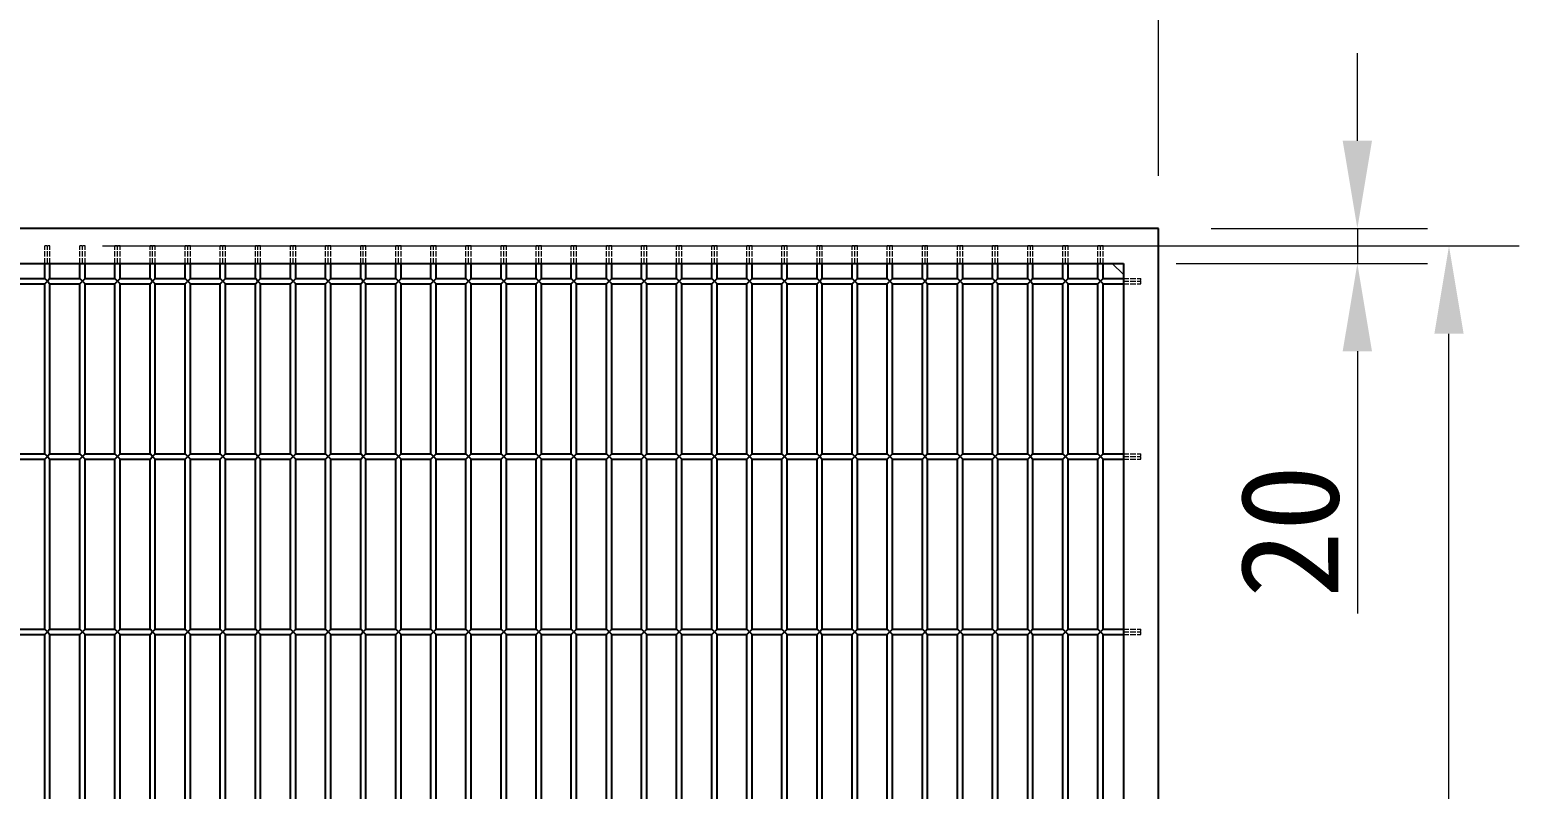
# Model space of a CAD drawing. Header units: millimetres. Extents: x 120 to 9117, y 110 to 4090.
# Drawn here: x 2377 to 3226, y 3197 to 3630 of the extents above; entities that cross this region are included whole.
import ezdxf

# ---------------------------------------------------------------- set-up
doc = ezdxf.new("R2010")
doc.units = ezdxf.units.MM
doc.header["$LTSCALE"] = 20
doc.linetypes.add('DASHED', pattern=[0.2067, 0.1654, -0.0413])
doc.layers.add('可见 (ISO)', color=7, linetype='Continuous', lineweight=25)
for name, color, linetype, lineweight, true_color in [('尺寸 (ISO)', 7, 'Continuous', 18, 0x008000), ('符号 (ISO)', 7, 'Continuous', 18, 0x008000), ('隐藏 (ISO)', 5, 'DASHED', 18, 0x0000ff)]:
    doc.layers.add(name, color=color, linetype=linetype, lineweight=lineweight, true_color=true_color)
doc.styles.add('最新国标', font='simfang.ttf')
doc.dimstyles.new('默认 (GB)', dxfattribs={"dimscale": 20, "dimtxt": 2.8, "dimasz": 2.5, "dimexe": 2, "dimexo": 1.5, "dimgap": 0.5, "dimtad": 1, "dimtoh": 1, "dimdsep": 46, "dimtxsty": '最新国标', "dimcen": 0.09, "dimdle": 10, "dimclrd": 256, "dimclre": 256, "dimclrt": 256, "dimaunit": 1, "dimadec": 3, "dimazin": 2, "dimtfac": 0.535714, "dimtdec": 3, "dimtmove": 0, "dimatfit": 3, "dimfxl": 0, "dimtolj": 1, "dimlwd": -1, "dimlwe": -1, "dimarcsym": 0})

# ---------------------------------------------------------------- blocks, each defined once
blk = doc.blocks.new('*D5')
at = {"layer": 'Defpoints', "color": 0, "transparency": 16777216}
for p in [(1820.28, 3668.26), (1820.28, 3517.01), (3020.28, 3517.01)]:
    blk.add_point(p, dxfattribs=at)
at = {"layer": '尺寸 (ISO)', "color": 116, "true_color": 0x00803f, "transparency": 16777216}
for p, q in [((1820.28, 3547.01), (1820.28, 3708.26)), ((3020.28, 3547.01), (3020.28, 3708.26)), ((2970.28, 3668.26), (1870.28, 3668.26))]:
    blk.add_line(p, q, dxfattribs=at)
for points in [[(1870.28, 3676.6), (1870.28, 3659.93), (1820.28, 3668.26)], [(2970.28, 3676.6), (2970.28, 3659.93), (3020.28, 3668.26)]]:
    blk.add_solid(points, dxfattribs=at)
at = {"layer": '尺寸 (ISO)', "transparency": 16777216, "insert": (2520.28, 3706.58), "char_height": 56, "attachment_point": 5, "style": '最新国标'}
blk.add_mtext('\\A1;1200', dxfattribs=at)
blk = doc.blocks.new('*D11')
at = {"layer": 'Defpoints', "color": 0, "transparency": 16777216}
for p in [(3020.28, 3517.01), (3133.57, 3517.01), (3000.28, 3497.01)]:
    blk.add_point(p, dxfattribs=at)
at = {"layer": '尺寸 (ISO)', "color": 116, "true_color": 0x00803f, "transparency": 16777216}
for p, q in [((3133.57, 3567.01), (3133.57, 3617.01)), ((3050.28, 3517.01), (3173.57, 3517.01)), ((3133.57, 3517.01), (3133.57, 3497.01)), ((3030.28, 3497.01), (3173.57, 3497.01)), ((3133.57, 3447.01), (3133.57, 3297.47))]:
    blk.add_line(p, q, dxfattribs=at)
for points in [[(3125.23, 3567.01), (3141.9, 3567.01), (3133.57, 3517.01)], [(3125.23, 3447.01), (3141.9, 3447.01), (3133.57, 3497.01)]]:
    blk.add_solid(points, dxfattribs=at)
at = {"layer": '尺寸 (ISO)', "transparency": 16777216, "insert": (3095.25, 3344.27), "char_height": 56, "attachment_point": 5, "rotation": 90, "style": '最新国标'}
blk.add_mtext('\\A1;20', dxfattribs=at)
blk = doc.blocks.new('末端处理方式2')
at = {"layer": '符号 (ISO)'}
for p, q in [((150.014, 174.533), (149.697, 174.851)), ((149.697, 174.851), (150.014, 174.851)), ((150.014, 174.851), (150.014, 174.533))]:
    blk.add_line(p, q, dxfattribs=at)
at = {"layer": '符号 (ISO)', "flags": 128}
blk.add_lwpolyline([(150.014, 174.851), (149.697, 174.851), (150.014, 174.533), (150.014, 174.851)], dxfattribs=at)
at = {"layer": '符号 (ISO)'}
blk.add_solid([(150.014, 174.851), (149.697, 174.851), (150.014, 174.533), (150.014, 174.851)], dxfattribs=at)
blk = doc.blocks.new('_DotSmall')
at = {"color": 0, "linetype": 'ByBlock', "const_width": 0.5}
blk.add_lwpolyline([(-0.0625, 0, 1), (0.0625, 0, 1)], format="xyb", close=True, dxfattribs=at)
blk = doc.blocks.new('*D19')
at = {"layer": 'Defpoints', "color": 0, "transparency": 16777216}
for p in [(2388.78, 3507.01), (3185.78, 3507.01), (2385.78, 1527.01)]:
    blk.add_point(p, dxfattribs=at)
at = {"layer": '尺寸 (ISO)', "color": 116, "true_color": 0x00803f, "transparency": 16777216}
for p, q in [((2418.78, 3507.01), (3225.78, 3507.01)), ((3185.78, 1527.01), (3185.78, 3457.01)), ((2415.78, 1527.01), (3225.78, 1527.01))]:
    blk.add_line(p, q, dxfattribs=at)
blk.add_solid([(3177.45, 3457.01), (3194.11, 3457.01), (3185.78, 3507.01)], dxfattribs=at)
at = {"layer": '尺寸 (ISO)', "color": 116, "true_color": 0x00803f, "transparency": 16777216, "xscale": 50, "yscale": 50, "zscale": 50, "rotation": 270}
blk.add_blockref('_DotSmall', (3185.78, 1527.01), dxfattribs=at)
at = {"layer": '尺寸 (ISO)', "transparency": 16777216, "insert": (3147.46, 2517.01), "char_height": 56, "attachment_point": 5, "rotation": 90, "style": '最新国标'}
blk.add_mtext('\\A1;1980', dxfattribs=at)

msp = doc.modelspace()

# ---------------------------------------------------------------- linework, layer by layer
at = {"layer": '可见 (ISO)'}
for p, q in [((3020.28, 3517.011), (1820.28, 3517.011)), ((3020.28, 1517.011), (3020.28, 3517.011)), ((1840.28, 3497.011), (3000.28, 3497.011)), ((2385.78, 3488.511), (2385.78, 3497.011)), ((2388.78, 3488.511), (2388.78, 3497.011)), ((2405.78, 3488.511), (2405.78, 3497.011)), ((2408.78, 3488.511), (2408.78, 3497.011)), ((2425.78, 3488.511), (2425.78, 3497.011)), ((2428.78, 3488.511), (2428.78, 3497.011)), ((2445.78, 3488.511), (2445.78, 3497.011)), ((2448.78, 3488.511), (2448.78, 3497.011)), ((2465.78, 3488.511), (2465.78, 3497.011)), ((2468.78, 3488.511), (2468.78, 3497.011)), ((2485.78, 3488.511), (2485.78, 3497.011)), ((2488.78, 3488.511), (2488.78, 3497.011)), ((2505.78, 3488.511), (2505.78, 3497.011)), ((2508.78, 3488.511), (2508.78, 3497.011)), ((2525.78, 3488.511), (2525.78, 3497.011)), ((2528.78, 3488.511), (2528.78, 3497.011)), ((2545.78, 3488.511), (2545.78, 3497.011)), ((2548.78, 3488.511), (2548.78, 3497.011)), ((2565.78, 3488.511), (2565.78, 3497.011)), ((2568.78, 3488.511), (2568.78, 3497.011)), ((2585.78, 3488.511), (2585.78, 3497.011)), ((2588.78, 3488.511), (2588.78, 3497.011)), ((2605.78, 3488.511), (2605.78, 3497.011)), ((2608.78, 3488.511), (2608.78, 3497.011)), ((2625.78, 3488.511), (2625.78, 3497.011)), ((2628.78, 3488.511), (2628.78, 3497.011)), ((2645.78, 3488.511), (2645.78, 3497.011)), ((2648.78, 3488.511), (2648.78, 3497.011)), ((2665.78, 3488.511), (2665.78, 3497.011)), ((2668.78, 3488.511), (2668.78, 3497.011)), ((2685.78, 3488.511), (2685.78, 3497.011)), ((2688.78, 3488.511), (2688.78, 3497.011)), ((2705.78, 3488.511), (2705.78, 3497.011)), ((2708.78, 3488.511), (2708.78, 3497.011)), ((2725.78, 3488.511), (2725.78, 3497.011)), ((2728.78, 3488.511), (2728.78, 3497.011)), ((2745.78, 3488.511), (2745.78, 3497.011)), ((2748.78, 3488.511), (2748.78, 3497.011)), ((2765.78, 3488.511), (2765.78, 3497.011)), ((2768.78, 3488.511), (2768.78, 3497.011)), ((2785.78, 3488.511), (2785.78, 3497.011)), ((2788.78, 3488.511), (2788.78, 3497.011)), ((2805.78, 3488.511), (2805.78, 3497.011)), ((2808.78, 3488.511), (2808.78, 3497.011)), ((2825.78, 3488.511), (2825.78, 3497.011)), ((2828.78, 3488.511), (2828.78, 3497.011)), ((2845.78, 3488.511), (2845.78, 3497.011)), ((2848.78, 3488.511), (2848.78, 3497.011)), ((2865.78, 3488.511), (2865.78, 3497.011)), ((2868.78, 3488.511), (2868.78, 3497.011)), ((2885.78, 3488.511), (2885.78, 3497.011)), ((2888.78, 3488.511), (2888.78, 3497.011)), ((2905.78, 3488.511), (2905.78, 3497.011)), ((2908.78, 3488.511), (2908.78, 3497.011)), ((2925.78, 3488.511), (2925.78, 3497.011)), ((2928.78, 3488.511), (2928.78, 3497.011)), ((2945.78, 3488.511), (2945.78, 3497.011)), ((2948.78, 3488.511), (2948.78, 3497.011)), ((2965.78, 3488.511), (2965.78, 3497.011)), ((2968.78, 3488.511), (2968.78, 3497.011)), ((2985.78, 3488.511), (2985.78, 3497.011)), ((2988.78, 3488.511), (2988.78, 3497.011)), ((3000.28, 3497.011), (3000.28, 2527.011)), ((2368.78, 3488.511), (2385.78, 3488.511)), ((2387.28, 3487.011), (2385.78, 3488.511)), ((2388.78, 3488.511), (2387.28, 3487.011)), ((2388.78, 3488.511), (2405.78, 3488.511)), ((2407.28, 3487.011), (2405.78, 3488.511)), ((2408.78, 3488.511), (2407.28, 3487.011)), ((2408.78, 3488.511), (2425.78, 3488.511)), ((2427.28, 3487.011), (2425.78, 3488.511)), ((2428.78, 3488.511), (2427.28, 3487.011)), ((2428.78, 3488.511), (2445.78, 3488.511)), ((2447.28, 3487.011), (2445.78, 3488.511)), ((2448.78, 3488.511), (2447.28, 3487.011)), ((2448.78, 3488.511), (2465.78, 3488.511)), ((2467.28, 3487.011), (2465.78, 3488.511)), ((2468.78, 3488.511), (2467.28, 3487.011)), ((2468.78, 3488.511), (2485.78, 3488.511)), ((2487.28, 3487.011), (2485.78, 3488.511)), ((2488.78, 3488.511), (2487.28, 3487.011)), ((2488.78, 3488.511), (2505.78, 3488.511)), ((2507.28, 3487.011), (2505.78, 3488.511)), ((2508.78, 3488.511), (2507.28, 3487.011)), ((2508.78, 3488.511), (2525.78, 3488.511)), ((2527.28, 3487.011), (2525.78, 3488.511)), ((2528.78, 3488.511), (2527.28, 3487.011)), ((2528.78, 3488.511), (2545.78, 3488.511)), ((2547.28, 3487.011), (2545.78, 3488.511)), ((2548.78, 3488.511), (2547.28, 3487.011)), ((2548.78, 3488.511), (2565.78, 3488.511)), ((2567.28, 3487.011), (2565.78, 3488.511)), ((2568.78, 3488.511), (2567.28, 3487.011)), ((2568.78, 3488.511), (2585.78, 3488.511)), ((2587.28, 3487.011), (2585.78, 3488.511)), ((2588.78, 3488.511), (2587.28, 3487.011)), ((2588.78, 3488.511), (2605.78, 3488.511)), ((2607.28, 3487.011), (2605.78, 3488.511)), ((2608.78, 3488.511), (2607.28, 3487.011)), ((2608.78, 3488.511), (2625.78, 3488.511)), ((2627.28, 3487.011), (2625.78, 3488.511)), ((2628.78, 3488.511), (2627.28, 3487.011)), ((2628.78, 3488.511), (2645.78, 3488.511)), ((2647.28, 3487.011), (2645.78, 3488.511)), ((2648.78, 3488.511), (2647.28, 3487.011)), ((2648.78, 3488.511), (2665.78, 3488.511)), ((2667.28, 3487.011), (2665.78, 3488.511)), ((2668.78, 3488.511), (2667.28, 3487.011)), ((2668.78, 3488.511), (2685.78, 3488.511)), ((2687.28, 3487.011), (2685.78, 3488.511)), ((2688.78, 3488.511), (2687.28, 3487.011)), ((2688.78, 3488.511), (2705.78, 3488.511)), ((2707.28, 3487.011), (2705.78, 3488.511)), ((2708.78, 3488.511), (2707.28, 3487.011)), ((2708.78, 3488.511), (2725.78, 3488.511)), ((2727.28, 3487.011), (2725.78, 3488.511)), ((2728.78, 3488.511), (2727.28, 3487.011)), ((2728.78, 3488.511), (2745.78, 3488.511)), ((2747.28, 3487.011), (2745.78, 3488.511)), ((2748.78, 3488.511), (2747.28, 3487.011)), ((2748.78, 3488.511), (2765.78, 3488.511)), ((2767.28, 3487.011), (2765.78, 3488.511)), ((2768.78, 3488.511), (2767.28, 3487.011)), ((2768.78, 3488.511), (2785.78, 3488.511)), ((2787.28, 3487.011), (2785.78, 3488.511)), ((2788.78, 3488.511), (2787.28, 3487.011)), ((2788.78, 3488.511), (2805.78, 3488.511)), ((2807.28, 3487.011), (2805.78, 3488.511)), ((2808.78, 3488.511), (2807.28, 3487.011)), ((2808.78, 3488.511), (2825.78, 3488.511)), ((2827.28, 3487.011), (2825.78, 3488.511)), ((2828.78, 3488.511), (2827.28, 3487.011)), ((2828.78, 3488.511), (2845.78, 3488.511)), ((2847.28, 3487.011), (2845.78, 3488.511)), ((2848.78, 3488.511), (2847.28, 3487.011)), ((2848.78, 3488.511), (2865.78, 3488.511)), ((2867.28, 3487.011), (2865.78, 3488.511)), ((2868.78, 3488.511), (2867.28, 3487.011)), ((2868.78, 3488.511), (2885.78, 3488.511)), ((2887.28, 3487.011), (2885.78, 3488.511)), ((2888.78, 3488.511), (2887.28, 3487.011)), ((2888.78, 3488.511), (2905.78, 3488.511)), ((2907.28, 3487.011), (2905.78, 3488.511)), ((2908.78, 3488.511), (2907.28, 3487.011)), ((2908.78, 3488.511), (2925.78, 3488.511)), ((2927.28, 3487.011), (2925.78, 3488.511)), ((2928.78, 3488.511), (2927.28, 3487.011)), ((2928.78, 3488.511), (2945.78, 3488.511)), ((2947.28, 3487.011), (2945.78, 3488.511)), ((2948.78, 3488.511), (2947.28, 3487.011)), ((2948.78, 3488.511), (2965.78, 3488.511)), ((2967.28, 3487.011), (2965.78, 3488.511)), ((2968.78, 3488.511), (2967.28, 3487.011)), ((2968.78, 3488.511), (2985.78, 3488.511)), ((2987.28, 3487.011), (2985.78, 3488.511)), ((2988.78, 3488.511), (2987.28, 3487.011)), ((2988.78, 3488.511), (3000.28, 3488.511)), ((2368.78, 3485.511), (2385.78, 3485.511)), ((2385.78, 3485.511), (2387.28, 3487.011)), ((2385.78, 3388.511), (2385.78, 3485.511)), ((2387.28, 3487.011), (2388.78, 3485.511)), ((2388.78, 3485.511), (2405.78, 3485.511)), ((2388.78, 3388.511), (2388.78, 3485.511)), ((2405.78, 3485.511), (2407.28, 3487.011)), ((2405.78, 3388.511), (2405.78, 3485.511)), ((2407.28, 3487.011), (2408.78, 3485.511)), ((2408.78, 3485.511), (2425.78, 3485.511)), ((2408.78, 3388.511), (2408.78, 3485.511)), ((2425.78, 3485.511), (2427.28, 3487.011)), ((2425.78, 3388.511), (2425.78, 3485.511)), ((2427.28, 3487.011), (2428.78, 3485.511)), ((2428.78, 3485.511), (2445.78, 3485.511)), ((2428.78, 3388.511), (2428.78, 3485.511)), ((2445.78, 3485.511), (2447.28, 3487.011)), ((2445.78, 3388.511), (2445.78, 3485.511)), ((2447.28, 3487.011), (2448.78, 3485.511)), ((2448.78, 3485.511), (2465.78, 3485.511)), ((2448.78, 3388.511), (2448.78, 3485.511)), ((2465.78, 3485.511), (2467.28, 3487.011)), ((2465.78, 3388.511), (2465.78, 3485.511)), ((2467.28, 3487.011), (2468.78, 3485.511)), ((2468.78, 3485.511), (2485.78, 3485.511)), ((2468.78, 3388.511), (2468.78, 3485.511)), ((2485.78, 3485.511), (2487.28, 3487.011)), ((2485.78, 3388.511), (2485.78, 3485.511)), ((2487.28, 3487.011), (2488.78, 3485.511)), ((2488.78, 3485.511), (2505.78, 3485.511)), ((2488.78, 3388.511), (2488.78, 3485.511)), ((2505.78, 3485.511), (2507.28, 3487.011)), ((2505.78, 3388.511), (2505.78, 3485.511)), ((2507.28, 3487.011), (2508.78, 3485.511)), ((2508.78, 3485.511), (2525.78, 3485.511)), ((2508.78, 3388.511), (2508.78, 3485.511)), ((2525.78, 3485.511), (2527.28, 3487.011)), ((2525.78, 3388.511), (2525.78, 3485.511)), ((2527.28, 3487.011), (2528.78, 3485.511)), ((2528.78, 3485.511), (2545.78, 3485.511)), ((2528.78, 3388.511), (2528.78, 3485.511)), ((2545.78, 3485.511), (2547.28, 3487.011)), ((2545.78, 3388.511), (2545.78, 3485.511)), ((2547.28, 3487.011), (2548.78, 3485.511)), ((2548.78, 3485.511), (2565.78, 3485.511)), ((2548.78, 3388.511), (2548.78, 3485.511)), ((2565.78, 3485.511), (2567.28, 3487.011)), ((2565.78, 3388.511), (2565.78, 3485.511)), ((2567.28, 3487.011), (2568.78, 3485.511)), ((2568.78, 3485.511), (2585.78, 3485.511)), ((2568.78, 3388.511), (2568.78, 3485.511)), ((2585.78, 3485.511), (2587.28, 3487.011)), ((2585.78, 3388.511), (2585.78, 3485.511)), ((2587.28, 3487.011), (2588.78, 3485.511)), ((2588.78, 3485.511), (2605.78, 3485.511)), ((2588.78, 3388.511), (2588.78, 3485.511)), ((2605.78, 3485.511), (2607.28, 3487.011)), ((2605.78, 3388.511), (2605.78, 3485.511)), ((2607.28, 3487.011), (2608.78, 3485.511)), ((2608.78, 3485.511), (2625.78, 3485.511)), ((2608.78, 3388.511), (2608.78, 3485.511)), ((2625.78, 3485.511), (2627.28, 3487.011)), ((2625.78, 3388.511), (2625.78, 3485.511)), ((2627.28, 3487.011), (2628.78, 3485.511)), ((2628.78, 3485.511), (2645.78, 3485.511)), ((2628.78, 3388.511), (2628.78, 3485.511)), ((2645.78, 3485.511), (2647.28, 3487.011)), ((2645.78, 3388.511), (2645.78, 3485.511)), ((2647.28, 3487.011), (2648.78, 3485.511)), ((2648.78, 3485.511), (2665.78, 3485.511)), ((2648.78, 3388.511), (2648.78, 3485.511)), ((2665.78, 3485.511), (2667.28, 3487.011)), ((2665.78, 3388.511), (2665.78, 3485.511)), ((2667.28, 3487.011), (2668.78, 3485.511)), ((2668.78, 3485.511), (2685.78, 3485.511)), ((2668.78, 3388.511), (2668.78, 3485.511)), ((2685.78, 3485.511), (2687.28, 3487.011)), ((2685.78, 3388.511), (2685.78, 3485.511)), ((2687.28, 3487.011), (2688.78, 3485.511)), ((2688.78, 3485.511), (2705.78, 3485.511)), ((2688.78, 3388.511), (2688.78, 3485.511)), ((2705.78, 3485.511), (2707.28, 3487.011)), ((2705.78, 3388.511), (2705.78, 3485.511)), ((2707.28, 3487.011), (2708.78, 3485.511)), ((2708.78, 3485.511), (2725.78, 3485.511)), ((2708.78, 3388.511), (2708.78, 3485.511)), ((2725.78, 3485.511), (2727.28, 3487.011)), ((2725.78, 3388.511), (2725.78, 3485.511)), ((2727.28, 3487.011), (2728.78, 3485.511)), ((2728.78, 3485.511), (2745.78, 3485.511)), ((2728.78, 3388.511), (2728.78, 3485.511)), ((2745.78, 3485.511), (2747.28, 3487.011)), ((2745.78, 3388.511), (2745.78, 3485.511)), ((2747.28, 3487.011), (2748.78, 3485.511)), ((2748.78, 3485.511), (2765.78, 3485.511)), ((2748.78, 3388.511), (2748.78, 3485.511)), ((2765.78, 3485.511), (2767.28, 3487.011)), ((2765.78, 3388.511), (2765.78, 3485.511)), ((2767.28, 3487.011), (2768.78, 3485.511)), ((2768.78, 3485.511), (2785.78, 3485.511)), ((2768.78, 3388.511), (2768.78, 3485.511)), ((2785.78, 3485.511), (2787.28, 3487.011)), ((2785.78, 3388.511), (2785.78, 3485.511)), ((2787.28, 3487.011), (2788.78, 3485.511)), ((2788.78, 3485.511), (2805.78, 3485.511)), ((2788.78, 3388.511), (2788.78, 3485.511)), ((2805.78, 3485.511), (2807.28, 3487.011)), ((2805.78, 3388.511), (2805.78, 3485.511)), ((2807.28, 3487.011), (2808.78, 3485.511)), ((2808.78, 3485.511), (2825.78, 3485.511)), ((2808.78, 3388.511), (2808.78, 3485.511)), ((2825.78, 3485.511), (2827.28, 3487.011)), ((2825.78, 3388.511), (2825.78, 3485.511)), ((2827.28, 3487.011), (2828.78, 3485.511)), ((2828.78, 3485.511), (2845.78, 3485.511)), ((2828.78, 3388.511), (2828.78, 3485.511)), ((2845.78, 3485.511), (2847.28, 3487.011)), ((2845.78, 3388.511), (2845.78, 3485.511)), ((2847.28, 3487.011), (2848.78, 3485.511)), ((2848.78, 3485.511), (2865.78, 3485.511)), ((2848.78, 3388.511), (2848.78, 3485.511)), ((2865.78, 3485.511), (2867.28, 3487.011)), ((2865.78, 3388.511), (2865.78, 3485.511)), ((2867.28, 3487.011), (2868.78, 3485.511)), ((2868.78, 3485.511), (2885.78, 3485.511)), ((2868.78, 3388.511), (2868.78, 3485.511)), ((2885.78, 3485.511), (2887.28, 3487.011)), ((2885.78, 3388.511), (2885.78, 3485.511)), ((2887.28, 3487.011), (2888.78, 3485.511)), ((2888.78, 3485.511), (2905.78, 3485.511)), ((2888.78, 3388.511), (2888.78, 3485.511)), ((2905.78, 3485.511), (2907.28, 3487.011)), ((2905.78, 3388.511), (2905.78, 3485.511)), ((2907.28, 3487.011), (2908.78, 3485.511)), ((2908.78, 3485.511), (2925.78, 3485.511)), ((2908.78, 3388.511), (2908.78, 3485.511)), ((2925.78, 3485.511), (2927.28, 3487.011)), ((2925.78, 3388.511), (2925.78, 3485.511)), ((2927.28, 3487.011), (2928.78, 3485.511)), ((2928.78, 3485.511), (2945.78, 3485.511)), ((2928.78, 3388.511), (2928.78, 3485.511)), ((2945.78, 3485.511), (2947.28, 3487.011)), ((2945.78, 3388.511), (2945.78, 3485.511)), ((2947.28, 3487.011), (2948.78, 3485.511)), ((2948.78, 3485.511), (2965.78, 3485.511)), ((2948.78, 3388.511), (2948.78, 3485.511)), ((2965.78, 3485.511), (2967.28, 3487.011)), ((2965.78, 3388.511), (2965.78, 3485.511)), ((2967.28, 3487.011), (2968.78, 3485.511)), ((2968.78, 3485.511), (2985.78, 3485.511)), ((2968.78, 3388.511), (2968.78, 3485.511)), ((2985.78, 3485.511), (2987.28, 3487.011)), ((2985.78, 3388.511), (2985.78, 3485.511)), ((2987.28, 3487.011), (2988.78, 3485.511)), ((2988.78, 3485.511), (3000.28, 3485.511)), ((2988.78, 3388.511), (2988.78, 3485.511)), ((2368.78, 3388.511), (2385.78, 3388.511)), ((2387.28, 3387.011), (2385.78, 3388.511)), ((2385.78, 3385.511), (2387.28, 3387.011)), ((2388.78, 3388.511), (2387.28, 3387.011)), ((2387.28, 3387.011), (2388.78, 3385.511)), ((2388.78, 3388.511), (2405.78, 3388.511)), ((2407.28, 3387.011), (2405.78, 3388.511)), ((2405.78, 3385.511), (2407.28, 3387.011)), ((2408.78, 3388.511), (2407.28, 3387.011)), ((2407.28, 3387.011), (2408.78, 3385.511)), ((2408.78, 3388.511), (2425.78, 3388.511)), ((2427.28, 3387.011), (2425.78, 3388.511)), ((2425.78, 3385.511), (2427.28, 3387.011)), ((2428.78, 3388.511), (2427.28, 3387.011)), ((2427.28, 3387.011), (2428.78, 3385.511)), ((2428.78, 3388.511), (2445.78, 3388.511)), ((2447.28, 3387.011), (2445.78, 3388.511)), ((2445.78, 3385.511), (2447.28, 3387.011)), ((2448.78, 3388.511), (2447.28, 3387.011)), ((2447.28, 3387.011), (2448.78, 3385.511)), ((2448.78, 3388.511), (2465.78, 3388.511)), ((2467.28, 3387.011), (2465.78, 3388.511)), ((2465.78, 3385.511), (2467.28, 3387.011)), ((2468.78, 3388.511), (2467.28, 3387.011)), ((2467.28, 3387.011), (2468.78, 3385.511)), ((2468.78, 3388.511), (2485.78, 3388.511)), ((2487.28, 3387.011), (2485.78, 3388.511)), ((2485.78, 3385.511), (2487.28, 3387.011)), ((2488.78, 3388.511), (2487.28, 3387.011)), ((2487.28, 3387.011), (2488.78, 3385.511)), ((2488.78, 3388.511), (2505.78, 3388.511)), ((2507.28, 3387.011), (2505.78, 3388.511)), ((2505.78, 3385.511), (2507.28, 3387.011)), ((2508.78, 3388.511), (2507.28, 3387.011)), ((2507.28, 3387.011), (2508.78, 3385.511)), ((2508.78, 3388.511), (2525.78, 3388.511)), ((2527.28, 3387.011), (2525.78, 3388.511)), ((2525.78, 3385.511), (2527.28, 3387.011)), ((2528.78, 3388.511), (2527.28, 3387.011)), ((2527.28, 3387.011), (2528.78, 3385.511)), ((2528.78, 3388.511), (2545.78, 3388.511)), ((2547.28, 3387.011), (2545.78, 3388.511)), ((2545.78, 3385.511), (2547.28, 3387.011)), ((2548.78, 3388.511), (2547.28, 3387.011)), ((2547.28, 3387.011), (2548.78, 3385.511)), ((2548.78, 3388.511), (2565.78, 3388.511)), ((2567.28, 3387.011), (2565.78, 3388.511)), ((2565.78, 3385.511), (2567.28, 3387.011)), ((2568.78, 3388.511), (2567.28, 3387.011)), ((2567.28, 3387.011), (2568.78, 3385.511)), ((2568.78, 3388.511), (2585.78, 3388.511)), ((2587.28, 3387.011), (2585.78, 3388.511)), ((2585.78, 3385.511), (2587.28, 3387.011)), ((2588.78, 3388.511), (2587.28, 3387.011)), ((2587.28, 3387.011), (2588.78, 3385.511)), ((2588.78, 3388.511), (2605.78, 3388.511)), ((2607.28, 3387.011), (2605.78, 3388.511)), ((2605.78, 3385.511), (2607.28, 3387.011)), ((2608.78, 3388.511), (2607.28, 3387.011)), ((2607.28, 3387.011), (2608.78, 3385.511)), ((2608.78, 3388.511), (2625.78, 3388.511)), ((2627.28, 3387.011), (2625.78, 3388.511)), ((2625.78, 3385.511), (2627.28, 3387.011)), ((2628.78, 3388.511), (2627.28, 3387.011)), ((2627.28, 3387.011), (2628.78, 3385.511)), ((2628.78, 3388.511), (2645.78, 3388.511)), ((2647.28, 3387.011), (2645.78, 3388.511)), ((2645.78, 3385.511), (2647.28, 3387.011)), ((2648.78, 3388.511), (2647.28, 3387.011)), ((2647.28, 3387.011), (2648.78, 3385.511)), ((2648.78, 3388.511), (2665.78, 3388.511)), ((2667.28, 3387.011), (2665.78, 3388.511)), ((2665.78, 3385.511), (2667.28, 3387.011)), ((2668.78, 3388.511), (2667.28, 3387.011)), ((2667.28, 3387.011), (2668.78, 3385.511)), ((2668.78, 3388.511), (2685.78, 3388.511)), ((2687.28, 3387.011), (2685.78, 3388.511)), ((2685.78, 3385.511), (2687.28, 3387.011)), ((2688.78, 3388.511), (2687.28, 3387.011)), ((2687.28, 3387.011), (2688.78, 3385.511)), ((2688.78, 3388.511), (2705.78, 3388.511)), ((2707.28, 3387.011), (2705.78, 3388.511)), ((2705.78, 3385.511), (2707.28, 3387.011)), ((2708.78, 3388.511), (2707.28, 3387.011)), ((2707.28, 3387.011), (2708.78, 3385.511)), ((2708.78, 3388.511), (2725.78, 3388.511)), ((2727.28, 3387.011), (2725.78, 3388.511)), ((2725.78, 3385.511), (2727.28, 3387.011)), ((2728.78, 3388.511), (2727.28, 3387.011)), ((2727.28, 3387.011), (2728.78, 3385.511)), ((2728.78, 3388.511), (2745.78, 3388.511)), ((2747.28, 3387.011), (2745.78, 3388.511)), ((2745.78, 3385.511), (2747.28, 3387.011)), ((2748.78, 3388.511), (2747.28, 3387.011)), ((2747.28, 3387.011), (2748.78, 3385.511)), ((2748.78, 3388.511), (2765.78, 3388.511)), ((2767.28, 3387.011), (2765.78, 3388.511)), ((2765.78, 3385.511), (2767.28, 3387.011)), ((2768.78, 3388.511), (2767.28, 3387.011)), ((2767.28, 3387.011), (2768.78, 3385.511)), ((2768.78, 3388.511), (2785.78, 3388.511)), ((2787.28, 3387.011), (2785.78, 3388.511)), ((2785.78, 3385.511), (2787.28, 3387.011)), ((2788.78, 3388.511), (2787.28, 3387.011)), ((2787.28, 3387.011), (2788.78, 3385.511)), ((2788.78, 3388.511), (2805.78, 3388.511)), ((2807.28, 3387.011), (2805.78, 3388.511)), ((2805.78, 3385.511), (2807.28, 3387.011)), ((2808.78, 3388.511), (2807.28, 3387.011)), ((2807.28, 3387.011), (2808.78, 3385.511)), ((2808.78, 3388.511), (2825.78, 3388.511)), ((2827.28, 3387.011), (2825.78, 3388.511)), ((2825.78, 3385.511), (2827.28, 3387.011)), ((2828.78, 3388.511), (2827.28, 3387.011)), ((2827.28, 3387.011), (2828.78, 3385.511)), ((2828.78, 3388.511), (2845.78, 3388.511)), ((2847.28, 3387.011), (2845.78, 3388.511)), ((2845.78, 3385.511), (2847.28, 3387.011)), ((2848.78, 3388.511), (2847.28, 3387.011)), ((2847.28, 3387.011), (2848.78, 3385.511)), ((2848.78, 3388.511), (2865.78, 3388.511)), ((2867.28, 3387.011), (2865.78, 3388.511)), ((2865.78, 3385.511), (2867.28, 3387.011)), ((2868.78, 3388.511), (2867.28, 3387.011)), ((2867.28, 3387.011), (2868.78, 3385.511)), ((2868.78, 3388.511), (2885.78, 3388.511)), ((2887.28, 3387.011), (2885.78, 3388.511)), ((2885.78, 3385.511), (2887.28, 3387.011)), ((2888.78, 3388.511), (2887.28, 3387.011)), ((2887.28, 3387.011), (2888.78, 3385.511)), ((2888.78, 3388.511), (2905.78, 3388.511)), ((2907.28, 3387.011), (2905.78, 3388.511)), ((2905.78, 3385.511), (2907.28, 3387.011)), ((2908.78, 3388.511), (2907.28, 3387.011)), ((2907.28, 3387.011), (2908.78, 3385.511)), ((2908.78, 3388.511), (2925.78, 3388.511)), ((2927.28, 3387.011), (2925.78, 3388.511)), ((2925.78, 3385.511), (2927.28, 3387.011)), ((2928.78, 3388.511), (2927.28, 3387.011)), ((2927.28, 3387.011), (2928.78, 3385.511)), ((2928.78, 3388.511), (2945.78, 3388.511)), ((2947.28, 3387.011), (2945.78, 3388.511)), ((2945.78, 3385.511), (2947.28, 3387.011)), ((2948.78, 3388.511), (2947.28, 3387.011)), ((2947.28, 3387.011), (2948.78, 3385.511)), ((2948.78, 3388.511), (2965.78, 3388.511)), ((2967.28, 3387.011), (2965.78, 3388.511)), ((2965.78, 3385.511), (2967.28, 3387.011)), ((2968.78, 3388.511), (2967.28, 3387.011)), ((2967.28, 3387.011), (2968.78, 3385.511)), ((2968.78, 3388.511), (2985.78, 3388.511)), ((2987.28, 3387.011), (2985.78, 3388.511)), ((2985.78, 3385.511), (2987.28, 3387.011)), ((2988.78, 3388.511), (2987.28, 3387.011)), ((2987.28, 3387.011), (2988.78, 3385.511)), ((2988.78, 3388.511), (3000.28, 3388.511)), ((2368.78, 3385.511), (2385.78, 3385.511)), ((2385.78, 3288.511), (2385.78, 3385.511)), ((2388.78, 3385.511), (2405.78, 3385.511)), ((2388.78, 3288.511), (2388.78, 3385.511)), ((2405.78, 3288.511), (2405.78, 3385.511)), ((2408.78, 3385.511), (2425.78, 3385.511)), ((2408.78, 3288.511), (2408.78, 3385.511)), ((2425.78, 3288.511), (2425.78, 3385.511)), ((2428.78, 3385.511), (2445.78, 3385.511)), ((2428.78, 3288.511), (2428.78, 3385.511)), ((2445.78, 3288.511), (2445.78, 3385.511)), ((2448.78, 3385.511), (2465.78, 3385.511)), ((2448.78, 3288.511), (2448.78, 3385.511)), ((2465.78, 3288.511), (2465.78, 3385.511)), ((2468.78, 3385.511), (2485.78, 3385.511)), ((2468.78, 3288.511), (2468.78, 3385.511)), ((2485.78, 3288.511), (2485.78, 3385.511)), ((2488.78, 3385.511), (2505.78, 3385.511)), ((2488.78, 3288.511), (2488.78, 3385.511)), ((2505.78, 3288.511), (2505.78, 3385.511)), ((2508.78, 3385.511), (2525.78, 3385.511)), ((2508.78, 3288.511), (2508.78, 3385.511)), ((2525.78, 3288.511), (2525.78, 3385.511)), ((2528.78, 3385.511), (2545.78, 3385.511)), ((2528.78, 3288.511), (2528.78, 3385.511)), ((2545.78, 3288.511), (2545.78, 3385.511)), ((2548.78, 3385.511), (2565.78, 3385.511)), ((2548.78, 3288.511), (2548.78, 3385.511)), ((2565.78, 3288.511), (2565.78, 3385.511)), ((2568.78, 3385.511), (2585.78, 3385.511)), ((2568.78, 3288.511), (2568.78, 3385.511)), ((2585.78, 3288.511), (2585.78, 3385.511)), ((2588.78, 3385.511), (2605.78, 3385.511)), ((2588.78, 3288.511), (2588.78, 3385.511)), ((2605.78, 3288.511), (2605.78, 3385.511)), ((2608.78, 3385.511), (2625.78, 3385.511)), ((2608.78, 3288.511), (2608.78, 3385.511)), ((2625.78, 3288.511), (2625.78, 3385.511)), ((2628.78, 3385.511), (2645.78, 3385.511)), ((2628.78, 3288.511), (2628.78, 3385.511)), ((2645.78, 3288.511), (2645.78, 3385.511)), ((2648.78, 3385.511), (2665.78, 3385.511)), ((2648.78, 3288.511), (2648.78, 3385.511)), ((2665.78, 3288.511), (2665.78, 3385.511)), ((2668.78, 3385.511), (2685.78, 3385.511)), ((2668.78, 3288.511), (2668.78, 3385.511)), ((2685.78, 3288.511), (2685.78, 3385.511)), ((2688.78, 3385.511), (2705.78, 3385.511)), ((2688.78, 3288.511), (2688.78, 3385.511)), ((2705.78, 3288.511), (2705.78, 3385.511)), ((2708.78, 3385.511), (2725.78, 3385.511)), ((2708.78, 3288.511), (2708.78, 3385.511)), ((2725.78, 3288.511), (2725.78, 3385.511)), ((2728.78, 3385.511), (2745.78, 3385.511)), ((2728.78, 3288.511), (2728.78, 3385.511)), ((2745.78, 3288.511), (2745.78, 3385.511)), ((2748.78, 3385.511), (2765.78, 3385.511)), ((2748.78, 3288.511), (2748.78, 3385.511)), ((2765.78, 3288.511), (2765.78, 3385.511)), ((2768.78, 3385.511), (2785.78, 3385.511)), ((2768.78, 3288.511), (2768.78, 3385.511)), ((2785.78, 3288.511), (2785.78, 3385.511)), ((2788.78, 3385.511), (2805.78, 3385.511)), ((2788.78, 3288.511), (2788.78, 3385.511)), ((2805.78, 3288.511), (2805.78, 3385.511)), ((2808.78, 3385.511), (2825.78, 3385.511)), ((2808.78, 3288.511), (2808.78, 3385.511)), ((2825.78, 3288.511), (2825.78, 3385.511)), ((2828.78, 3385.511), (2845.78, 3385.511)), ((2828.78, 3288.511), (2828.78, 3385.511)), ((2845.78, 3288.511), (2845.78, 3385.511)), ((2848.78, 3385.511), (2865.78, 3385.511)), ((2848.78, 3288.511), (2848.78, 3385.511)), ((2865.78, 3288.511), (2865.78, 3385.511)), ((2868.78, 3385.511), (2885.78, 3385.511)), ((2868.78, 3288.511), (2868.78, 3385.511)), ((2885.78, 3288.511), (2885.78, 3385.511)), ((2888.78, 3385.511), (2905.78, 3385.511)), ((2888.78, 3288.511), (2888.78, 3385.511)), ((2905.78, 3288.511), (2905.78, 3385.511)), ((2908.78, 3385.511), (2925.78, 3385.511)), ((2908.78, 3288.511), (2908.78, 3385.511)), ((2925.78, 3288.511), (2925.78, 3385.511)), ((2928.78, 3385.511), (2945.78, 3385.511)), ((2928.78, 3288.511), (2928.78, 3385.511)), ((2945.78, 3288.511), (2945.78, 3385.511)), ((2948.78, 3385.511), (2965.78, 3385.511)), ((2948.78, 3288.511), (2948.78, 3385.511)), ((2965.78, 3288.511), (2965.78, 3385.511)), ((2968.78, 3385.511), (2985.78, 3385.511)), ((2968.78, 3288.511), (2968.78, 3385.511)), ((2985.78, 3288.511), (2985.78, 3385.511)), ((2988.78, 3385.511), (3000.28, 3385.511)), ((2988.78, 3288.511), (2988.78, 3385.511)), ((2368.78, 3288.511), (2385.78, 3288.511)), ((2368.78, 3285.511), (2385.78, 3285.511)), ((2387.28, 3287.011), (2385.78, 3288.511)), ((2385.78, 3285.511), (2387.28, 3287.011)), ((2385.78, 3188.511), (2385.78, 3285.511)), ((2388.78, 3288.511), (2387.28, 3287.011)), ((2387.28, 3287.011), (2388.78, 3285.511)), ((2388.78, 3288.511), (2405.78, 3288.511)), ((2388.78, 3285.511), (2405.78, 3285.511)), ((2388.78, 3188.511), (2388.78, 3285.511)), ((2407.28, 3287.011), (2405.78, 3288.511)), ((2405.78, 3285.511), (2407.28, 3287.011)), ((2405.78, 3188.511), (2405.78, 3285.511)), ((2408.78, 3288.511), (2407.28, 3287.011)), ((2407.28, 3287.011), (2408.78, 3285.511)), ((2408.78, 3288.511), (2425.78, 3288.511)), ((2408.78, 3285.511), (2425.78, 3285.511)), ((2408.78, 3188.511), (2408.78, 3285.511)), ((2427.28, 3287.011), (2425.78, 3288.511)), ((2425.78, 3285.511), (2427.28, 3287.011)), ((2425.78, 3188.511), (2425.78, 3285.511)), ((2428.78, 3288.511), (2427.28, 3287.011)), ((2427.28, 3287.011), (2428.78, 3285.511)), ((2428.78, 3288.511), (2445.78, 3288.511)), ((2428.78, 3285.511), (2445.78, 3285.511)), ((2428.78, 3188.511), (2428.78, 3285.511)), ((2447.28, 3287.011), (2445.78, 3288.511)), ((2445.78, 3285.511), (2447.28, 3287.011)), ((2445.78, 3188.511), (2445.78, 3285.511)), ((2448.78, 3288.511), (2447.28, 3287.011)), ((2447.28, 3287.011), (2448.78, 3285.511)), ((2448.78, 3288.511), (2465.78, 3288.511)), ((2448.78, 3285.511), (2465.78, 3285.511)), ((2448.78, 3188.511), (2448.78, 3285.511)), ((2467.28, 3287.011), (2465.78, 3288.511)), ((2465.78, 3285.511), (2467.28, 3287.011)), ((2465.78, 3188.511), (2465.78, 3285.511)), ((2468.78, 3288.511), (2467.28, 3287.011)), ((2467.28, 3287.011), (2468.78, 3285.511)), ((2468.78, 3288.511), (2485.78, 3288.511)), ((2468.78, 3285.511), (2485.78, 3285.511)), ((2468.78, 3188.511), (2468.78, 3285.511)), ((2487.28, 3287.011), (2485.78, 3288.511)), ((2485.78, 3285.511), (2487.28, 3287.011)), ((2485.78, 3188.511), (2485.78, 3285.511)), ((2488.78, 3288.511), (2487.28, 3287.011)), ((2487.28, 3287.011), (2488.78, 3285.511)), ((2488.78, 3288.511), (2505.78, 3288.511)), ((2488.78, 3285.511), (2505.78, 3285.511)), ((2488.78, 3188.511), (2488.78, 3285.511)), ((2507.28, 3287.011), (2505.78, 3288.511)), ((2505.78, 3285.511), (2507.28, 3287.011)), ((2505.78, 3188.511), (2505.78, 3285.511)), ((2508.78, 3288.511), (2507.28, 3287.011)), ((2507.28, 3287.011), (2508.78, 3285.511)), ((2508.78, 3288.511), (2525.78, 3288.511)), ((2508.78, 3285.511), (2525.78, 3285.511)), ((2508.78, 3188.511), (2508.78, 3285.511)), ((2527.28, 3287.011), (2525.78, 3288.511)), ((2525.78, 3285.511), (2527.28, 3287.011)), ((2525.78, 3188.511), (2525.78, 3285.511)), ((2528.78, 3288.511), (2527.28, 3287.011)), ((2527.28, 3287.011), (2528.78, 3285.511)), ((2528.78, 3288.511), (2545.78, 3288.511)), ((2528.78, 3285.511), (2545.78, 3285.511)), ((2528.78, 3188.511), (2528.78, 3285.511)), ((2547.28, 3287.011), (2545.78, 3288.511)), ((2545.78, 3285.511), (2547.28, 3287.011)), ((2545.78, 3188.511), (2545.78, 3285.511)), ((2548.78, 3288.511), (2547.28, 3287.011)), ((2547.28, 3287.011), (2548.78, 3285.511)), ((2548.78, 3288.511), (2565.78, 3288.511)), ((2548.78, 3285.511), (2565.78, 3285.511)), ((2548.78, 3188.511), (2548.78, 3285.511)), ((2567.28, 3287.011), (2565.78, 3288.511)), ((2565.78, 3285.511), (2567.28, 3287.011)), ((2565.78, 3188.511), (2565.78, 3285.511)), ((2568.78, 3288.511), (2567.28, 3287.011)), ((2567.28, 3287.011), (2568.78, 3285.511)), ((2568.78, 3288.511), (2585.78, 3288.511)), ((2568.78, 3285.511), (2585.78, 3285.511)), ((2568.78, 3188.511), (2568.78, 3285.511)), ((2587.28, 3287.011), (2585.78, 3288.511)), ((2585.78, 3285.511), (2587.28, 3287.011)), ((2585.78, 3188.511), (2585.78, 3285.511)), ((2588.78, 3288.511), (2587.28, 3287.011)), ((2587.28, 3287.011), (2588.78, 3285.511)), ((2588.78, 3288.511), (2605.78, 3288.511)), ((2588.78, 3285.511), (2605.78, 3285.511)), ((2588.78, 3188.511), (2588.78, 3285.511)), ((2607.28, 3287.011), (2605.78, 3288.511)), ((2605.78, 3285.511), (2607.28, 3287.011)), ((2605.78, 3188.511), (2605.78, 3285.511)), ((2608.78, 3288.511), (2607.28, 3287.011)), ((2607.28, 3287.011), (2608.78, 3285.511)), ((2608.78, 3288.511), (2625.78, 3288.511)), ((2608.78, 3285.511), (2625.78, 3285.511)), ((2608.78, 3188.511), (2608.78, 3285.511)), ((2627.28, 3287.011), (2625.78, 3288.511)), ((2625.78, 3285.511), (2627.28, 3287.011)), ((2625.78, 3188.511), (2625.78, 3285.511)), ((2628.78, 3288.511), (2627.28, 3287.011)), ((2627.28, 3287.011), (2628.78, 3285.511)), ((2628.78, 3288.511), (2645.78, 3288.511)), ((2628.78, 3285.511), (2645.78, 3285.511)), ((2628.78, 3188.511), (2628.78, 3285.511)), ((2647.28, 3287.011), (2645.78, 3288.511)), ((2645.78, 3285.511), (2647.28, 3287.011)), ((2645.78, 3188.511), (2645.78, 3285.511)), ((2648.78, 3288.511), (2647.28, 3287.011)), ((2647.28, 3287.011), (2648.78, 3285.511)), ((2648.78, 3288.511), (2665.78, 3288.511)), ((2648.78, 3285.511), (2665.78, 3285.511)), ((2648.78, 3188.511), (2648.78, 3285.511)), ((2667.28, 3287.011), (2665.78, 3288.511)), ((2665.78, 3285.511), (2667.28, 3287.011)), ((2665.78, 3188.511), (2665.78, 3285.511)), ((2668.78, 3288.511), (2667.28, 3287.011)), ((2667.28, 3287.011), (2668.78, 3285.511)), ((2668.78, 3288.511), (2685.78, 3288.511)), ((2668.78, 3285.511), (2685.78, 3285.511)), ((2668.78, 3188.511), (2668.78, 3285.511)), ((2687.28, 3287.011), (2685.78, 3288.511)), ((2685.78, 3285.511), (2687.28, 3287.011)), ((2685.78, 3188.511), (2685.78, 3285.511)), ((2688.78, 3288.511), (2687.28, 3287.011)), ((2687.28, 3287.011), (2688.78, 3285.511)), ((2688.78, 3288.511), (2705.78, 3288.511)), ((2688.78, 3285.511), (2705.78, 3285.511)), ((2688.78, 3188.511), (2688.78, 3285.511)), ((2707.28, 3287.011), (2705.78, 3288.511)), ((2705.78, 3285.511), (2707.28, 3287.011)), ((2705.78, 3188.511), (2705.78, 3285.511)), ((2708.78, 3288.511), (2707.28, 3287.011)), ((2707.28, 3287.011), (2708.78, 3285.511)), ((2708.78, 3288.511), (2725.78, 3288.511)), ((2708.78, 3285.511), (2725.78, 3285.511)), ((2708.78, 3188.511), (2708.78, 3285.511)), ((2727.28, 3287.011), (2725.78, 3288.511)), ((2725.78, 3285.511), (2727.28, 3287.011)), ((2725.78, 3188.511), (2725.78, 3285.511)), ((2728.78, 3288.511), (2727.28, 3287.011)), ((2727.28, 3287.011), (2728.78, 3285.511)), ((2728.78, 3288.511), (2745.78, 3288.511)), ((2728.78, 3285.511), (2745.78, 3285.511)), ((2728.78, 3188.511), (2728.78, 3285.511)), ((2747.28, 3287.011), (2745.78, 3288.511)), ((2745.78, 3285.511), (2747.28, 3287.011)), ((2745.78, 3188.511), (2745.78, 3285.511)), ((2748.78, 3288.511), (2747.28, 3287.011)), ((2747.28, 3287.011), (2748.78, 3285.511)), ((2748.78, 3288.511), (2765.78, 3288.511)), ((2748.78, 3285.511), (2765.78, 3285.511)), ((2748.78, 3188.511), (2748.78, 3285.511)), ((2767.28, 3287.011), (2765.78, 3288.511)), ((2765.78, 3285.511), (2767.28, 3287.011)), ((2765.78, 3188.511), (2765.78, 3285.511)), ((2768.78, 3288.511), (2767.28, 3287.011)), ((2767.28, 3287.011), (2768.78, 3285.511)), ((2768.78, 3288.511), (2785.78, 3288.511)), ((2768.78, 3285.511), (2785.78, 3285.511)), ((2768.78, 3188.511), (2768.78, 3285.511)), ((2787.28, 3287.011), (2785.78, 3288.511)), ((2785.78, 3285.511), (2787.28, 3287.011)), ((2785.78, 3188.511), (2785.78, 3285.511)), ((2788.78, 3288.511), (2787.28, 3287.011)), ((2787.28, 3287.011), (2788.78, 3285.511)), ((2788.78, 3288.511), (2805.78, 3288.511)), ((2788.78, 3285.511), (2805.78, 3285.511)), ((2788.78, 3188.511), (2788.78, 3285.511)), ((2807.28, 3287.011), (2805.78, 3288.511)), ((2805.78, 3285.511), (2807.28, 3287.011)), ((2805.78, 3188.511), (2805.78, 3285.511)), ((2808.78, 3288.511), (2807.28, 3287.011)), ((2807.28, 3287.011), (2808.78, 3285.511)), ((2808.78, 3288.511), (2825.78, 3288.511)), ((2808.78, 3285.511), (2825.78, 3285.511)), ((2808.78, 3188.511), (2808.78, 3285.511)), ((2827.28, 3287.011), (2825.78, 3288.511)), ((2825.78, 3285.511), (2827.28, 3287.011)), ((2825.78, 3188.511), (2825.78, 3285.511)), ((2828.78, 3288.511), (2827.28, 3287.011)), ((2827.28, 3287.011), (2828.78, 3285.511)), ((2828.78, 3288.511), (2845.78, 3288.511)), ((2828.78, 3285.511), (2845.78, 3285.511)), ((2828.78, 3188.511), (2828.78, 3285.511)), ((2847.28, 3287.011), (2845.78, 3288.511)), ((2845.78, 3285.511), (2847.28, 3287.011)), ((2845.78, 3188.511), (2845.78, 3285.511)), ((2848.78, 3288.511), (2847.28, 3287.011)), ((2847.28, 3287.011), (2848.78, 3285.511)), ((2848.78, 3288.511), (2865.78, 3288.511)), ((2848.78, 3285.511), (2865.78, 3285.511)), ((2848.78, 3188.511), (2848.78, 3285.511)), ((2867.28, 3287.011), (2865.78, 3288.511)), ((2865.78, 3285.511), (2867.28, 3287.011)), ((2865.78, 3188.511), (2865.78, 3285.511)), ((2868.78, 3288.511), (2867.28, 3287.011)), ((2867.28, 3287.011), (2868.78, 3285.511)), ((2868.78, 3288.511), (2885.78, 3288.511)), ((2868.78, 3285.511), (2885.78, 3285.511)), ((2868.78, 3188.511), (2868.78, 3285.511)), ((2887.28, 3287.011), (2885.78, 3288.511)), ((2885.78, 3285.511), (2887.28, 3287.011)), ((2885.78, 3188.511), (2885.78, 3285.511)), ((2888.78, 3288.511), (2887.28, 3287.011)), ((2887.28, 3287.011), (2888.78, 3285.511)), ((2888.78, 3288.511), (2905.78, 3288.511)), ((2888.78, 3285.511), (2905.78, 3285.511)), ((2888.78, 3188.511), (2888.78, 3285.511)), ((2907.28, 3287.011), (2905.78, 3288.511)), ((2905.78, 3285.511), (2907.28, 3287.011)), ((2905.78, 3188.511), (2905.78, 3285.511)), ((2908.78, 3288.511), (2907.28, 3287.011)), ((2907.28, 3287.011), (2908.78, 3285.511)), ((2908.78, 3288.511), (2925.78, 3288.511)), ((2908.78, 3285.511), (2925.78, 3285.511)), ((2908.78, 3188.511), (2908.78, 3285.511)), ((2927.28, 3287.011), (2925.78, 3288.511)), ((2925.78, 3285.511), (2927.28, 3287.011)), ((2925.78, 3188.511), (2925.78, 3285.511)), ((2928.78, 3288.511), (2927.28, 3287.011)), ((2927.28, 3287.011), (2928.78, 3285.511)), ((2928.78, 3288.511), (2945.78, 3288.511)), ((2928.78, 3285.511), (2945.78, 3285.511)), ((2928.78, 3188.511), (2928.78, 3285.511)), ((2947.28, 3287.011), (2945.78, 3288.511)), ((2945.78, 3285.511), (2947.28, 3287.011)), ((2945.78, 3188.511), (2945.78, 3285.511)), ((2948.78, 3288.511), (2947.28, 3287.011)), ((2947.28, 3287.011), (2948.78, 3285.511)), ((2948.78, 3288.511), (2965.78, 3288.511)), ((2948.78, 3285.511), (2965.78, 3285.511)), ((2948.78, 3188.511), (2948.78, 3285.511)), ((2967.28, 3287.011), (2965.78, 3288.511)), ((2965.78, 3285.511), (2967.28, 3287.011)), ((2965.78, 3188.511), (2965.78, 3285.511)), ((2968.78, 3288.511), (2967.28, 3287.011)), ((2967.28, 3287.011), (2968.78, 3285.511)), ((2968.78, 3288.511), (2985.78, 3288.511)), ((2968.78, 3285.511), (2985.78, 3285.511)), ((2968.78, 3188.511), (2968.78, 3285.511)), ((2987.28, 3287.011), (2985.78, 3288.511)), ((2985.78, 3285.511), (2987.28, 3287.011)), ((2985.78, 3188.511), (2985.78, 3285.511)), ((2988.78, 3288.511), (2987.28, 3287.011)), ((2987.28, 3287.011), (2988.78, 3285.511)), ((2988.78, 3288.511), (3000.28, 3288.511)), ((2988.78, 3285.511), (3000.28, 3285.511)), ((2988.78, 3188.511), (2988.78, 3285.511))]:
    msp.add_line(p, q, dxfattribs=at)
at = {"layer": '隐藏 (ISO)', "ltscale": 0.448684}
for p, q in [((2388.78, 3507.011), (2385.78, 3507.011)), ((2408.78, 3507.011), (2405.78, 3507.011)), ((2428.78, 3507.011), (2425.78, 3507.011)), ((2448.78, 3507.011), (2445.78, 3507.011)), ((2468.78, 3507.011), (2465.78, 3507.011)), ((2488.78, 3507.011), (2485.78, 3507.011)), ((2508.78, 3507.011), (2505.78, 3507.011)), ((2528.78, 3507.011), (2525.78, 3507.011)), ((2548.78, 3507.011), (2545.78, 3507.011)), ((2568.78, 3507.011), (2565.78, 3507.011)), ((2588.78, 3507.011), (2585.78, 3507.011)), ((2608.78, 3507.011), (2605.78, 3507.011)), ((2628.78, 3507.011), (2625.78, 3507.011)), ((2648.78, 3507.011), (2645.78, 3507.011)), ((2668.78, 3507.011), (2665.78, 3507.011)), ((2688.78, 3507.011), (2685.78, 3507.011)), ((2708.78, 3507.011), (2705.78, 3507.011)), ((2728.78, 3507.011), (2725.78, 3507.011)), ((2748.78, 3507.011), (2745.78, 3507.011)), ((2768.78, 3507.011), (2765.78, 3507.011)), ((2788.78, 3507.011), (2785.78, 3507.011)), ((2808.78, 3507.011), (2805.78, 3507.011)), ((2828.78, 3507.011), (2825.78, 3507.011)), ((2848.78, 3507.011), (2845.78, 3507.011)), ((2868.78, 3507.011), (2865.78, 3507.011)), ((2888.78, 3507.011), (2885.78, 3507.011)), ((2908.78, 3507.011), (2905.78, 3507.011)), ((2928.78, 3507.011), (2925.78, 3507.011)), ((2948.78, 3507.011), (2945.78, 3507.011)), ((2968.78, 3507.011), (2965.78, 3507.011)), ((2988.78, 3507.011), (2985.78, 3507.011)), ((3010.28, 3485.511), (3010.28, 3488.511)), ((3010.28, 3385.511), (3010.28, 3388.511)), ((3010.28, 3285.511), (3010.28, 3288.511))]:
    msp.add_line(p, q, dxfattribs=at)
at = {"layer": '隐藏 (ISO)', "ltscale": 0.952248}
for p, q in [((2385.78, 3497.011), (2385.78, 3507.011)), ((2387.28, 3497.011), (2387.28, 3507.011)), ((2388.78, 3497.011), (2388.78, 3507.011)), ((2405.78, 3497.011), (2405.78, 3507.011)), ((2407.28, 3497.011), (2407.28, 3507.011)), ((2408.78, 3497.011), (2408.78, 3507.011)), ((2425.78, 3497.011), (2425.78, 3507.011)), ((2427.28, 3497.011), (2427.28, 3507.011)), ((2428.78, 3497.011), (2428.78, 3507.011)), ((2445.78, 3497.011), (2445.78, 3507.011)), ((2447.28, 3497.011), (2447.28, 3507.011)), ((2448.78, 3497.011), (2448.78, 3507.011)), ((2465.78, 3497.011), (2465.78, 3507.011)), ((2467.28, 3497.011), (2467.28, 3507.011)), ((2468.78, 3497.011), (2468.78, 3507.011)), ((2485.78, 3497.011), (2485.78, 3507.011)), ((2487.28, 3497.011), (2487.28, 3507.011)), ((2488.78, 3497.011), (2488.78, 3507.011)), ((2505.78, 3497.011), (2505.78, 3507.011)), ((2507.28, 3497.011), (2507.28, 3507.011)), ((2508.78, 3497.011), (2508.78, 3507.011)), ((2525.78, 3497.011), (2525.78, 3507.011)), ((2527.28, 3497.011), (2527.28, 3507.011)), ((2528.78, 3497.011), (2528.78, 3507.011)), ((2545.78, 3497.011), (2545.78, 3507.011)), ((2547.28, 3497.011), (2547.28, 3507.011)), ((2548.78, 3497.011), (2548.78, 3507.011)), ((2565.78, 3497.011), (2565.78, 3507.011)), ((2567.28, 3497.011), (2567.28, 3507.011)), ((2568.78, 3497.011), (2568.78, 3507.011)), ((2585.78, 3497.011), (2585.78, 3507.011)), ((2587.28, 3497.011), (2587.28, 3507.011)), ((2588.78, 3497.011), (2588.78, 3507.011)), ((2605.78, 3497.011), (2605.78, 3507.011)), ((2607.28, 3497.011), (2607.28, 3507.011)), ((2608.78, 3497.011), (2608.78, 3507.011)), ((2625.78, 3497.011), (2625.78, 3507.011)), ((2627.28, 3497.011), (2627.28, 3507.011)), ((2628.78, 3497.011), (2628.78, 3507.011)), ((2645.78, 3497.011), (2645.78, 3507.011)), ((2647.28, 3497.011), (2647.28, 3507.011)), ((2648.78, 3497.011), (2648.78, 3507.011)), ((2665.78, 3497.011), (2665.78, 3507.011)), ((2667.28, 3497.011), (2667.28, 3507.011)), ((2668.78, 3497.011), (2668.78, 3507.011)), ((2685.78, 3497.011), (2685.78, 3507.011)), ((2687.28, 3497.011), (2687.28, 3507.011)), ((2688.78, 3497.011), (2688.78, 3507.011)), ((2705.78, 3497.011), (2705.78, 3507.011)), ((2707.28, 3497.011), (2707.28, 3507.011)), ((2708.78, 3497.011), (2708.78, 3507.011)), ((2725.78, 3497.011), (2725.78, 3507.011)), ((2727.28, 3497.011), (2727.28, 3507.011)), ((2728.78, 3497.011), (2728.78, 3507.011)), ((2745.78, 3497.011), (2745.78, 3507.011)), ((2747.28, 3497.011), (2747.28, 3507.011)), ((2748.78, 3497.011), (2748.78, 3507.011)), ((2765.78, 3497.011), (2765.78, 3507.011)), ((2767.28, 3497.011), (2767.28, 3507.011)), ((2768.78, 3497.011), (2768.78, 3507.011)), ((2785.78, 3497.011), (2785.78, 3507.011)), ((2787.28, 3497.011), (2787.28, 3507.011)), ((2788.78, 3497.011), (2788.78, 3507.011)), ((2805.78, 3497.011), (2805.78, 3507.011)), ((2807.28, 3497.011), (2807.28, 3507.011)), ((2808.78, 3497.011), (2808.78, 3507.011)), ((2825.78, 3497.011), (2825.78, 3507.011)), ((2827.28, 3497.011), (2827.28, 3507.011)), ((2828.78, 3497.011), (2828.78, 3507.011)), ((2845.78, 3497.011), (2845.78, 3507.011)), ((2847.28, 3497.011), (2847.28, 3507.011)), ((2848.78, 3497.011), (2848.78, 3507.011)), ((2865.78, 3497.011), (2865.78, 3507.011)), ((2867.28, 3497.011), (2867.28, 3507.011)), ((2868.78, 3497.011), (2868.78, 3507.011)), ((2885.78, 3497.011), (2885.78, 3507.011)), ((2887.28, 3497.011), (2887.28, 3507.011)), ((2888.78, 3497.011), (2888.78, 3507.011)), ((2905.78, 3497.011), (2905.78, 3507.011)), ((2907.28, 3497.011), (2907.28, 3507.011)), ((2908.78, 3497.011), (2908.78, 3507.011)), ((2925.78, 3497.011), (2925.78, 3507.011)), ((2927.28, 3497.011), (2927.28, 3507.011)), ((2928.78, 3497.011), (2928.78, 3507.011)), ((2945.78, 3497.011), (2945.78, 3507.011)), ((2947.28, 3497.011), (2947.28, 3507.011)), ((2948.78, 3497.011), (2948.78, 3507.011)), ((2965.78, 3497.011), (2965.78, 3507.011)), ((2967.28, 3497.011), (2967.28, 3507.011)), ((2968.78, 3497.011), (2968.78, 3507.011)), ((2985.78, 3497.011), (2985.78, 3507.011)), ((2987.28, 3497.011), (2987.28, 3507.011)), ((2988.78, 3497.011), (2988.78, 3507.011)), ((3000.28, 3488.511), (3010.28, 3488.511)), ((3000.28, 3487.011), (3010.28, 3487.011)), ((3000.28, 3485.511), (3010.28, 3485.511)), ((3000.28, 3388.511), (3010.28, 3388.511)), ((3000.28, 3387.011), (3010.28, 3387.011)), ((3000.28, 3385.511), (3010.28, 3385.511)), ((3000.28, 3288.511), (3010.28, 3288.511)), ((3000.28, 3287.011), (3010.28, 3287.011)), ((3000.28, 3285.511), (3010.28, 3285.511))]:
    msp.add_line(p, q, dxfattribs=at)

# ---------------------------------------------------------------- block references
at = {"layer": '符号 (ISO)', "xscale": 20, "yscale": 20, "zscale": 20}
msp.add_blockref('末端处理方式2', (0, 0), dxfattribs=at)

# ---------------------------------------------------------------- dimensions: what is measured, and where the dimension line sits
at = {"layer": '尺寸 (ISO)', "color": 116, "true_color": 0x00803f}
for base, p1, p2, angle, override, picture, middle in [((1820.28, 3668.263), (3020.28, 3517.011), (1820.28, 3517.011), 180, {"dimgap": 0.5, "dimtoh": 0, "dimdec": 2, "dimtol": 0, "dimlim": 0, "dimtp": 0, "dimtm": 0, "dimtdec": 3, "dimtofl": 0, "dimatfit": 1}, '*D5', (2520.28, 3668.263)), ((3133.567, 3517.011), (3000.28, 3497.011), (3020.28, 3517.011), 270, {"dimgap": 0.5, "dimtoh": 0, "dimdec": 2, "dimtol": 0, "dimlim": 0, "dimtp": 0, "dimtm": 0, "dimtdec": 3, "dimtofl": 1, "dimatfit": 1}, '*D11', (3133.567, 3344.273)), ((3185.78, 3507.011), (2385.78, 1527.011), (2388.78, 3507.011), 90, {"dimgap": 0.5, "dimtoh": 0, "dimdec": 2, "dimblk1": 'DotSmall', "dimsah": 1, "dimdle": 0, "dimtol": 0, "dimlim": 0, "dimtp": 0, "dimtm": 0, "dimtdec": 3, "dimtofl": 0, "dimatfit": 1}, '*D19', (3185.78, 2517.011))]:
    dim = msp.add_linear_dim(base=base, p1=p1, p2=p2, angle=angle, dimstyle='默认 (GB)', override=override, dxfattribs=at)
    dim.commit()
    dim.dimension.update_dxf_attribs({"geometry": picture, "text_midpoint": middle, "dimtype": 160})

doc.saveas('drawing.dxf')
